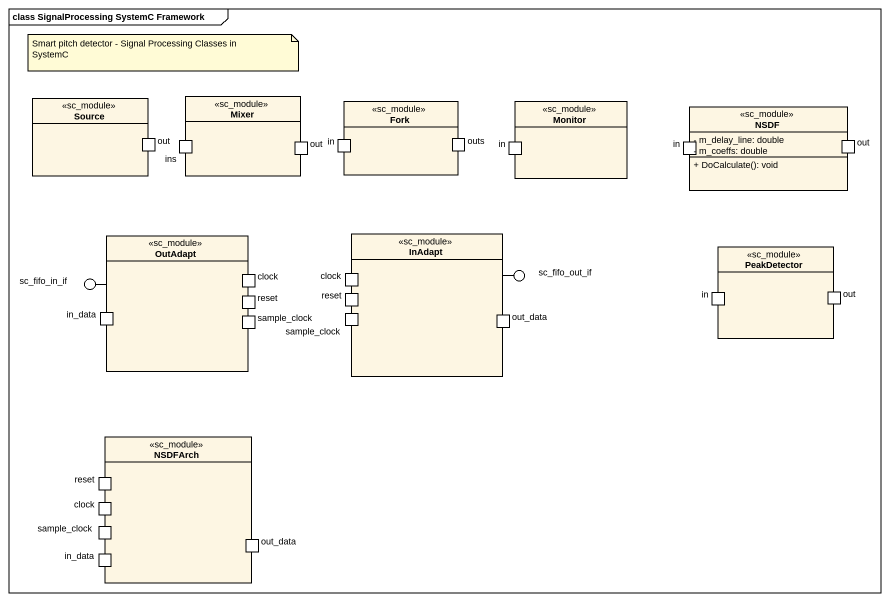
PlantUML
@startuml
mainframe class SignalProcessing SystemC Framework
allowmixing
hide circle
hide empty members
skinparam classAttributeIconSize 0
rectangle Source <<sc_module>> {
  port out <<sc_fifo_out>>
}
rectangle Mixer <<sc_module>> {
  port ins <<sc_fifo_in_if>>
  port "out" as out_2 <<sc_fifo_out>>
}
rectangle "Fork" as Fork_ <<sc_module>> {
  port in <<sc_fifo_in>>
  port outs <<sc_fifo_out_if>>
}
rectangle Monitor <<sc_module>> {
  port "in" as in_2 <<sc_fifo_in>>
}
class NSDF <<sc_module>> {
  - m_delay_line: double
  - m_coeffs: double
  + DoCalculate(): void
  -- ports --
  in
  out
}
rectangle OutAdapt <<sc_module>> {
  port clock
  port in_data
  port sample_clock
  port "reset" as reset_2
}
rectangle InAdapt <<sc_module>> {
  port reset
  port "clock" as clock_2
  port "sample_clock" as sample_clock_2
  port out_data
}
rectangle PeakDetector <<sc_module>> {
  port "in" as in_4 <<sc_fifo_in>>
  port "out" as out_4 <<sc_fifo_out>>
}
() sc_fifo_in_if
() sc_fifo_out_if
rectangle NSDFArch <<sc_module>> {
  port "reset" as reset_3
  port "sample_clock" as sample_clock_3
  port "clock" as clock_3
  port "in_data" as in_data_2
  port "out_data" as out_data_2
}
OutAdapt -left- sc_fifo_in_if
InAdapt -right- sc_fifo_out_if
note as N1
  Smart pitch detector - Signal Processing Classes in SystemC
end note
@enduml
